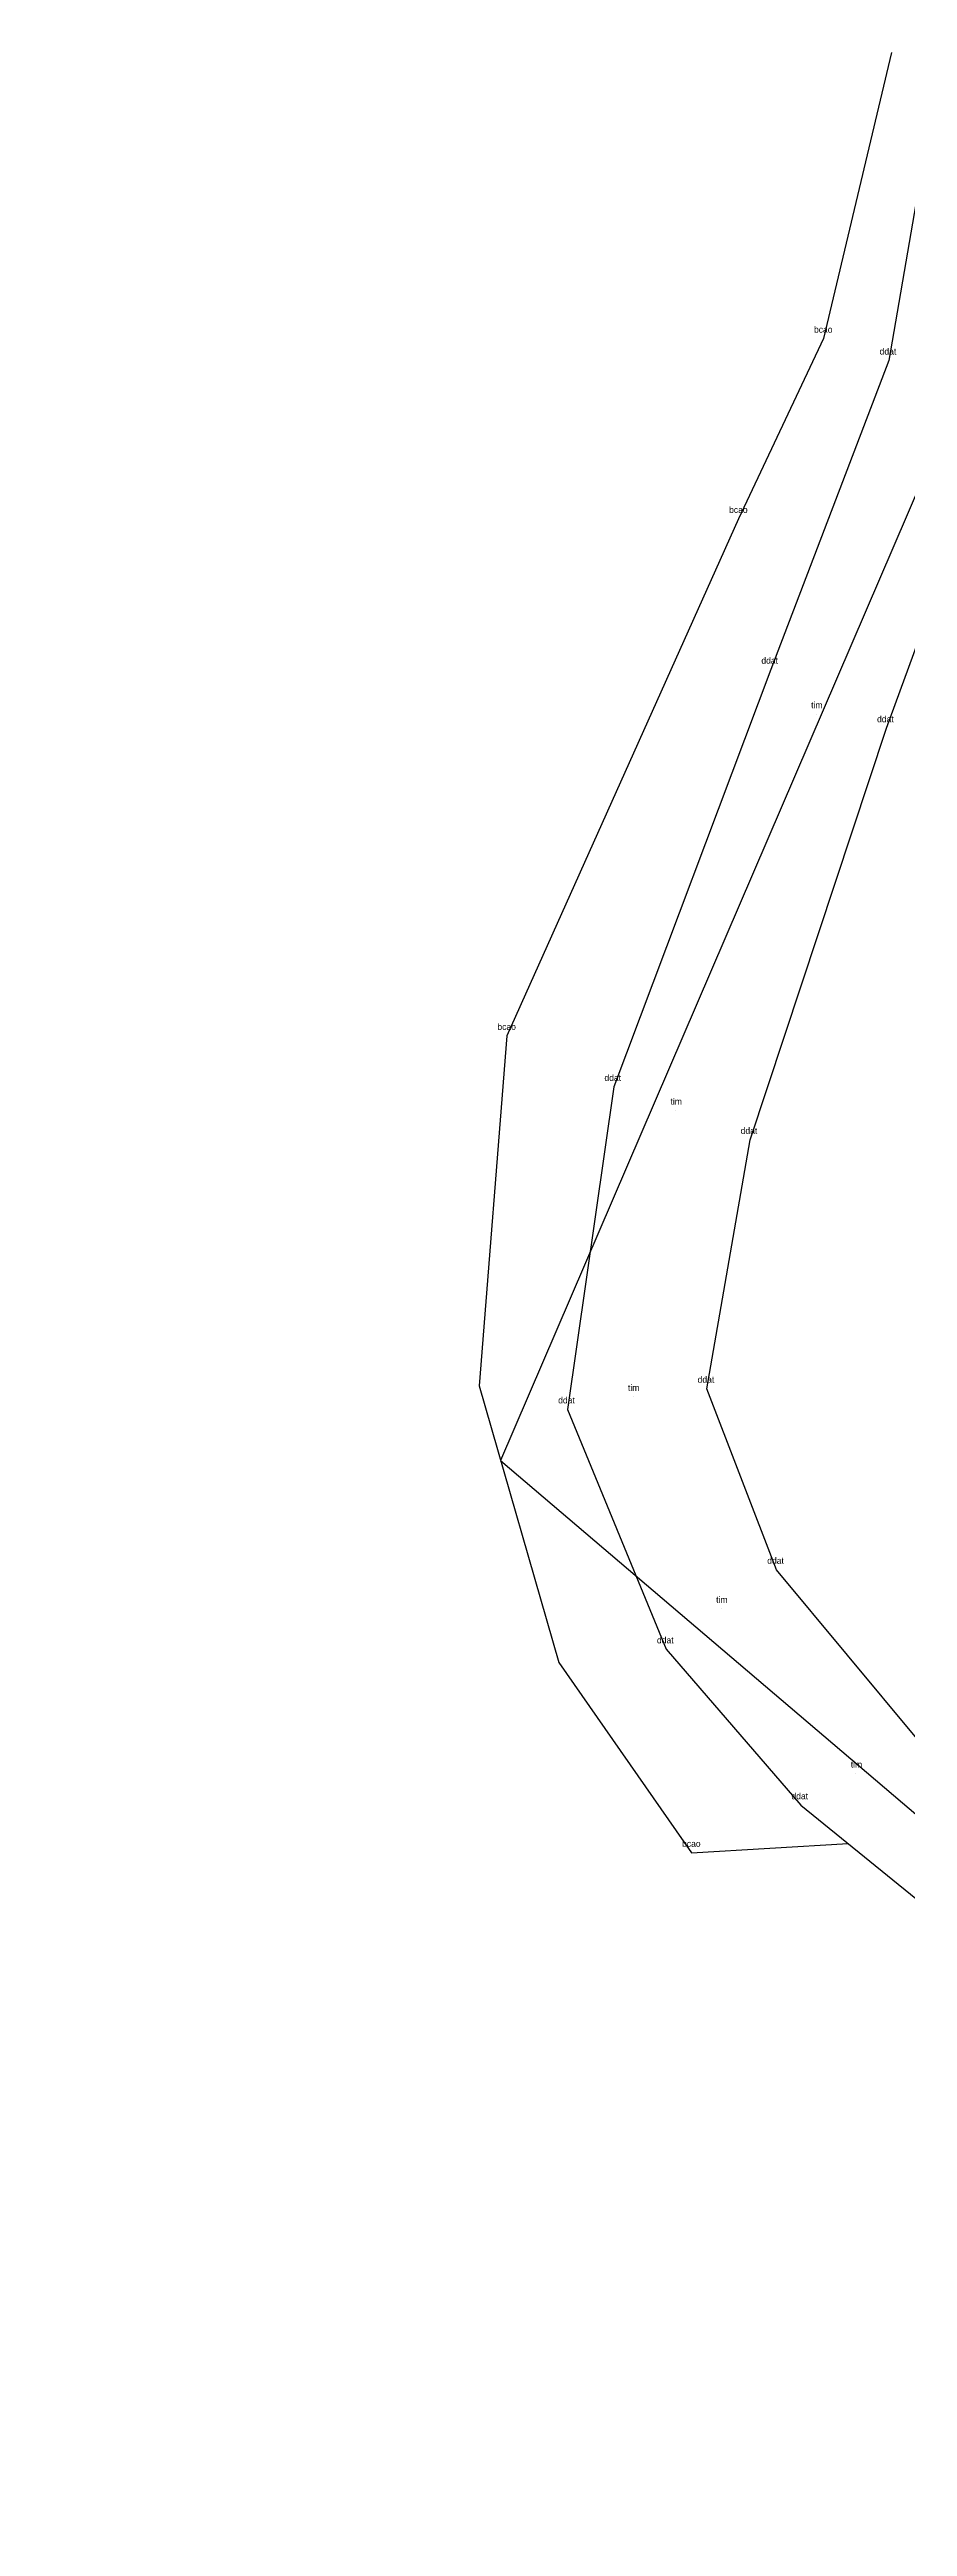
# Model space of a CAD drawing. Extents: x 543979 to 544300, y 1852451 to 1852854.
# Drawn here: x 544059 to 544085.9, y 1852596.5 to 1852674.1 of the extents above; entities that cross this region are included whole.
import ezdxf

# ---------------------------------------------------------------- set-up
doc = ezdxf.new("R2010")
doc.units = 0
for name, color, linetype in [('Level 2', 7, 'Continuous'), ('Level 4', 7, 'Continuous'), ('Level 5', 7, 'Continuous'), ('Level 7', 7, 'Continuous')]:
    doc.layers.add(name, color=color, linetype=linetype)

# ---------------------------------------------------------------- blocks, each defined once
blk = doc.blocks.new('POINT_DISPLAY')
blk.add_line((0, 0), (0, 0))

msp = doc.modelspace()

# ---------------------------------------------------------------- linework, layer by layer
at = {"layer": 'Level 5'}
for points in [[(544086.99, 1852679.706), (544086.865, 1852673.264), (544085.334, 1852664.356), (544081.631, 1852654.677), (544076.716, 1852641.615), (544075.267, 1852631.518), (544078.361, 1852624.005), (544082.573, 1852619.123), (544089.44, 1852613.551), (544107.451, 1852605.681), (544112.079, 1852601.613), (544115.612, 1852598.145), (544119.354, 1852592.609), (544122.199, 1852586.149), (544127.719, 1852573.052), (544132.782, 1852556.672), (544136.515, 1852544.756), (544141.688, 1852527.406), (544143.525, 1852518.693), (544145.513, 1852505.918), (544147.397, 1852494.791), (544150.889, 1852486.186), (544150.116, 1852482.966), (544142.5, 1852480.301)], [(544140.106, 1852545.58), (544136.585, 1852558.152), (544131.592, 1852573.822), (544125.98, 1852586.928), (544121.932, 1852594.4), (544117.548, 1852600.64), (544114.093, 1852603.821), (544109.548, 1852608.997), (544099.686, 1852613.267), (544091.447, 1852616.763), (544086.254, 1852621.154), (544081.815, 1852626.496), (544079.635, 1852632.165), (544080.982, 1852639.958), (544085.254, 1852652.845), (544089.655, 1852664.842), (544090.907, 1852671.987), (544091.477, 1852679.391)], [(544085.411, 1852674.001), (544083.279, 1852665.041), (544080.621, 1852659.397), (544073.364, 1852643.211), (544072.499, 1852632.249), (544074.992, 1852623.595), (544079.148, 1852617.635), (544084.054, 1852617.922)]]:
    msp.add_lwpolyline(points, dxfattribs=at)
at = {"layer": 'Level 7'}
msp.add_lwpolyline([(544014.756, 1852829.494), (544020.876, 1852827.877), (544040.308, 1852830.369), (544053.319, 1852819.865), (544063.947, 1852802.356), (544064.766, 1852786.009), (544068.017, 1852758.742), (544058.393, 1852727.963), (544062.501, 1852716.249), (544077.428, 1852701.777), (544095.147, 1852681.016), (544073.17, 1852629.92), (544090.541, 1852615.132), (544108.662, 1852607.09), (544129.138, 1852583.378), (544138.466, 1852545.04), (544145.359, 1852518.958), (544149.164, 1852495.265), (544154.088, 1852483.728), (544194.45, 1852482.573), (544232.183, 1852518.639)], dxfattribs=at)

# ---------------------------------------------------------------- block references
at = {"layer": 'Level 2', "xscale": 0.1, "yscale": 0.10000000000000002}
for p in [(544085.411, 1852674.001), (544083.279, 1852665.041), (544085.334, 1852664.356), (544080.621, 1852659.397), (544081.631, 1852654.677), (544083.056, 1852653.284), (544085.254, 1852652.845), (544073.364, 1852643.211), (544076.716, 1852641.615), (544078.653, 1852640.874), (544080.982, 1852639.958), (544079.635, 1852632.165), (544075.267, 1852631.518), (544077.32, 1852631.91), (544081.815, 1852626.496), (544080.081, 1852625.274), (544078.361, 1852624.005), (544084.298, 1852620.117), (544082.573, 1852619.123), (544079.148, 1852617.635)]:
    msp.add_blockref('POINT_DISPLAY', p, dxfattribs=at)

# ---------------------------------------------------------------- texts
at = {"layer": 'Level 4'}
for s, p in [('bcao', (544082.986, 1852665.227)), ('ddat', (544085.041, 1852664.542)), ('bcao', (544080.328, 1852659.583)), ('ddat', (544081.338, 1852654.863)), ('tim', (544082.896, 1852653.47)), ('ddat', (544084.961, 1852653.031)), ('bcao', (544073.071, 1852643.397)), ('ddat', (544076.423, 1852641.801)), ('tim', (544078.493, 1852641.06)), ('ddat', (544080.689, 1852640.144)), ('tim', (544077.16, 1852632.096)), ('ddat', (544079.342, 1852632.351)), ('ddat', (544074.974, 1852631.704)), ('ddat', (544081.522, 1852626.682)), ('tim', (544079.921, 1852625.46)), ('ddat', (544078.068, 1852624.191)), ('tim', (544084.138, 1852620.303)), ('ddat', (544082.28, 1852619.309)), ('bcao', (544078.855, 1852617.821))]:
    msp.add_text(s, height=0.2, dxfattribs=at).set_placement(p)

doc.saveas('drawing.dxf')
